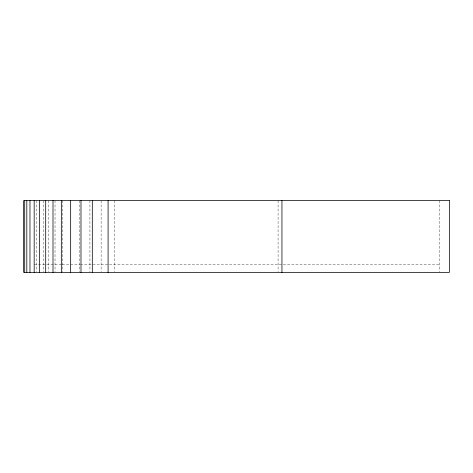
<?xml version="1.0" encoding="UTF-8"?>
<svg xmlns="http://www.w3.org/2000/svg" width="473" height="473" viewBox="0 0 473 473"><rect width="100%" height="100%" fill="white"/><g stroke="black" fill="none" stroke-linecap="round" stroke-linejoin="round"><path stroke-width="0.35" stroke-dasharray="2.37 1.77" d="M34.269 264.431L61.531 264.431M62.253 264.431L79.712 264.431M80.445 264.431L439.778 264.431M439.778 200.593L439.778 271.679M278.077 200.593L278.077 271.679M114.289 200.593L114.289 271.679M101.116 200.593L101.116 271.679M89.929 200.593L89.929 271.679M79.712 200.593L79.712 271.679M62.253 200.593L62.253 271.679M55.028 200.593L55.028 271.679M48.82 200.593L48.82 271.679M43.628 200.593L43.628 271.679M36.35 200.593L36.35 271.679"/><path stroke-width="0.71" d="M281.949 200.593L281.949 272.407M108.081 200.593L108.081 272.407M92.306 200.593L92.306 272.407M80.989 200.593L80.989 272.407M70.66 200.593L70.66 272.407M61.33 200.593L61.33 272.407M53.006 200.593L53.006 272.407M45.698 200.593L45.698 272.407M39.419 200.593L39.419 272.407M34.174 200.593L34.174 272.407M29.97 200.593L29.97 272.407M26.813 200.593L26.813 272.407M24.702 200.593L24.702 272.407M449.35 200.593L23.65 200.593L23.65 272.407L449.35 272.407L449.35 200.593"/></g></svg>
